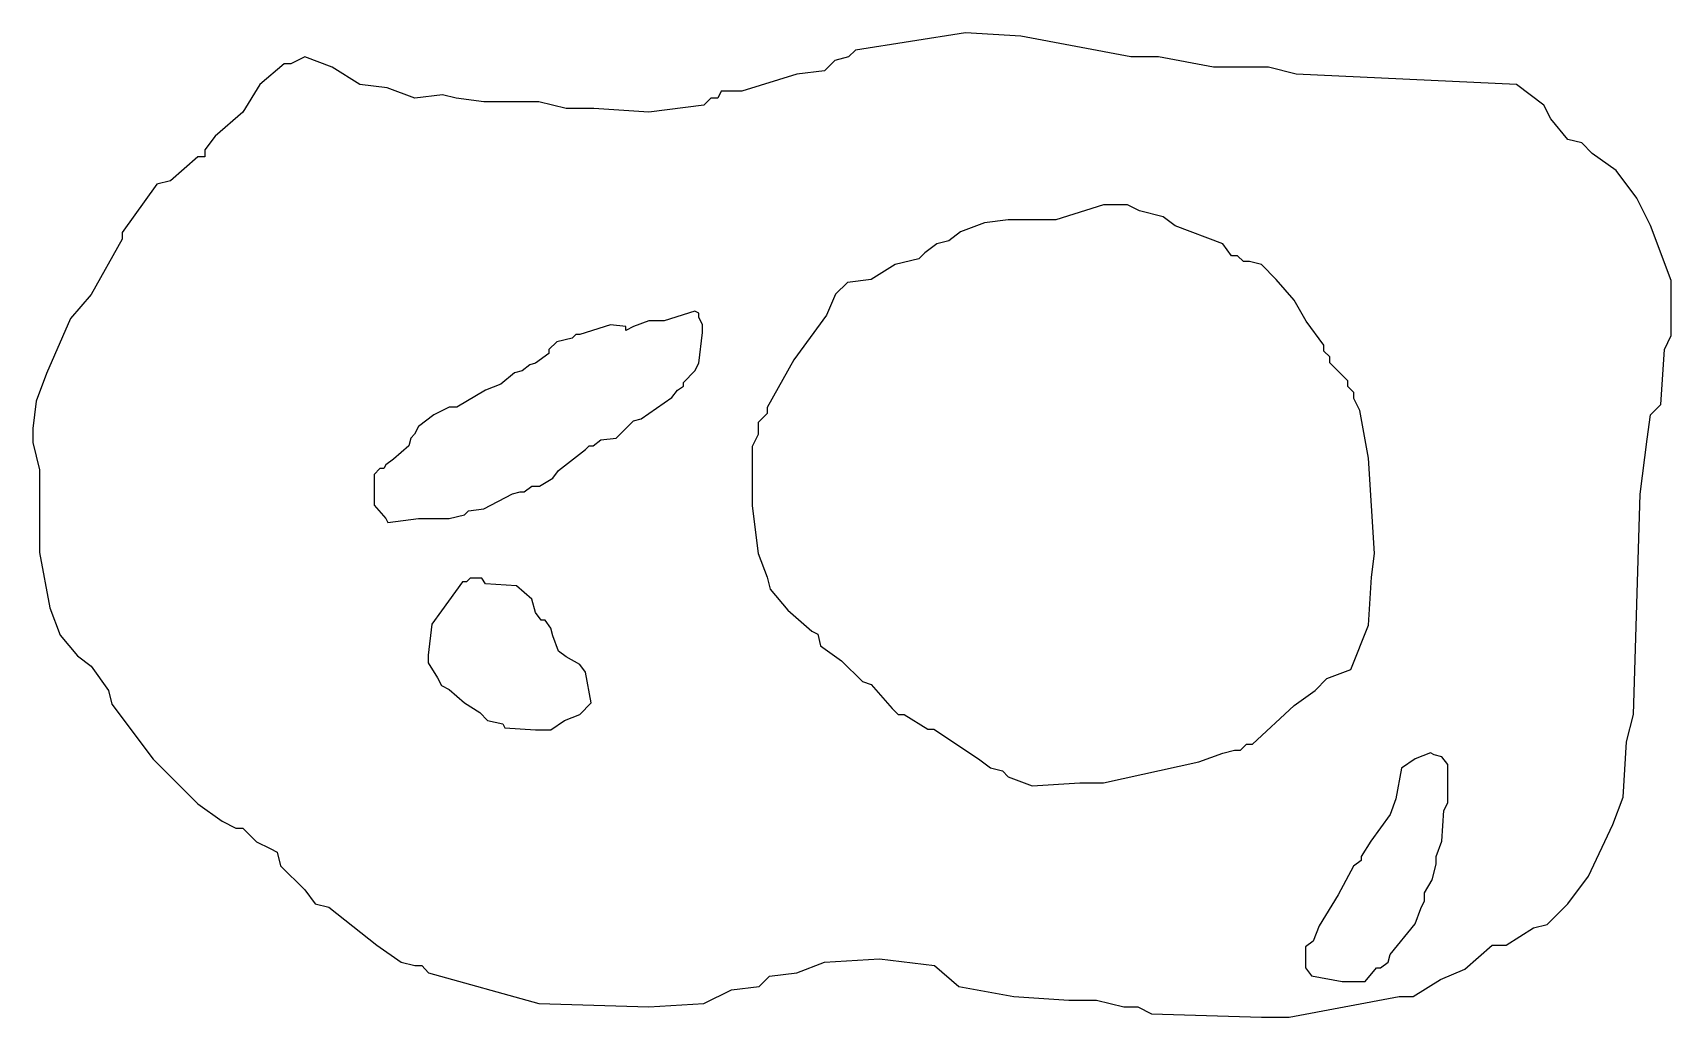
# Model space of a CAD drawing. Header units: metres. Extents: x 6.915 to 7.68, y 10.493 to 10.952.
import ezdxf

# ---------------------------------------------------------------- set-up
doc = ezdxf.new("R2010")
doc.units = ezdxf.units.M

msp = doc.modelspace()

# ---------------------------------------------------------------- linework, layer by layer
at = {"color": 31}
msp.add_lwpolyline([(6.91522, 10.7609), (6.91843, 10.7481), (6.91843, 10.7224), (6.91843, 10.7095), (6.92325, 10.6838), (6.92808, 10.6709), (6.93611, 10.6613), (6.94254, 10.6565), (6.95057, 10.6452), (6.95218, 10.6388), (6.97147, 10.6131), (6.99236, 10.5922), (7.00361, 10.5842), (7.01004, 10.5809), (7.01325, 10.5809), (7.01968, 10.5745), (7.02611, 10.5713), (7.02932, 10.5697), (7.03093, 10.5633), (7.04218, 10.552), (7.047, 10.5456), (7.05343, 10.544), (7.07593, 10.5263), (7.08718, 10.5183), (7.0936, 10.5167), (7.09682, 10.5167), (7.10003, 10.5134), (7.15146, 10.499), (7.20288, 10.4974), (7.2286, 10.499), (7.24145, 10.5054), (7.25431, 10.507), (7.25913, 10.5118), (7.27199, 10.5134), (7.28484, 10.5183), (7.31056, 10.5199), (7.33627, 10.5167), (7.34752, 10.507), (7.37323, 10.5022), (7.39895, 10.5006), (7.4118, 10.5006), (7.42466, 10.4974), (7.43109, 10.4974), (7.43752, 10.4942), (7.48894, 10.4926), (7.5018, 10.4926), (7.55323, 10.5022), (7.55965, 10.5022), (7.57251, 10.5102), (7.58376, 10.5151), (7.59662, 10.5263), (7.60304, 10.5263), (7.6159, 10.5343), (7.62233, 10.5359), (7.63197, 10.5456), (7.64161, 10.5584), (7.65286, 10.5826), (7.65768, 10.5954), (7.65929, 10.6211), (7.66251, 10.634), (7.66572, 10.7368), (7.66893, 10.7625), (7.67054, 10.7738), (7.67536, 10.7786), (7.67697, 10.8043), (7.68018, 10.8108), (7.68018, 10.8365), (7.67054, 10.8622), (7.66411, 10.875), (7.65447, 10.8879), (7.64322, 10.8959), (7.6384, 10.9008), (7.63197, 10.9024), (7.62394, 10.912), (7.62072, 10.9184), (7.60787, 10.9281), (7.50501, 10.9329), (7.49216, 10.9361), (7.46644, 10.9361), (7.44073, 10.9409), (7.42787, 10.9409), (7.37645, 10.9506), (7.35073, 10.9522), (7.29931, 10.9441), (7.29609, 10.9409), (7.28967, 10.9393), (7.28484, 10.9345), (7.27199, 10.9329), (7.24628, 10.9249), (7.23985, 10.9249), (7.23663, 10.9249), (7.23503, 10.9216), (7.23181, 10.9216), (7.2286, 10.9184), (7.20288, 10.9152), (7.17717, 10.9168), (7.16431, 10.9168), (7.15146, 10.92), (7.12574, 10.92), (7.11289, 10.9216), (7.10646, 10.9232), (7.0936, 10.9216), (7.08075, 10.9265), (7.06789, 10.9281), (7.05503, 10.9361), (7.04218, 10.9409), (7.03575, 10.9377), (7.03253, 10.9377), (7.02129, 10.9281), (7.01325, 10.9152), (7.00039, 10.904), (6.99557, 10.8975), (6.99557, 10.8943), (6.99236, 10.8943), (6.9795, 10.8831), (6.97307, 10.8815), (6.957, 10.859), (6.957, 10.8558), (6.94254, 10.83), (6.9329, 10.8188), (6.92165, 10.7931), (6.91683, 10.7802), (6.91522, 10.7674), (6.91522, 10.7625)], close=True, dxfattribs=at)
at = {"color": 224}
msp.add_lwpolyline([(7.25109, 10.7313), (7.25387, 10.7091), (7.25804, 10.698), (7.25943, 10.6924), (7.26778, 10.6827), (7.2789, 10.6729), (7.28168, 10.6715), (7.28307, 10.666), (7.2928, 10.659), (7.30254, 10.6493), (7.30671, 10.6479), (7.31644, 10.6368), (7.31922, 10.634), (7.322, 10.634), (7.33313, 10.6271), (7.33591, 10.6271), (7.35676, 10.6132), (7.36233, 10.609), (7.36789, 10.6076), (7.37067, 10.6048), (7.38179, 10.6006), (7.40404, 10.602), (7.41516, 10.602), (7.45966, 10.6118), (7.47078, 10.6159), (7.47634, 10.6173), (7.47912, 10.6173), (7.4819, 10.6201), (7.48468, 10.6201), (7.50415, 10.6382), (7.51388, 10.6451), (7.51944, 10.6507), (7.53057, 10.6549), (7.53891, 10.6757), (7.5403, 10.698), (7.54169, 10.7091), (7.53891, 10.7536), (7.53474, 10.7758), (7.53196, 10.7814), (7.53196, 10.7842), (7.52918, 10.787), (7.52918, 10.7897), (7.52084, 10.7981), (7.52084, 10.8009), (7.51805, 10.8036), (7.51805, 10.8064), (7.50971, 10.8175), (7.50415, 10.8273), (7.49581, 10.837), (7.48886, 10.844), (7.48329, 10.8454), (7.48051, 10.8454), (7.47773, 10.8481), (7.47495, 10.8481), (7.47078, 10.8537), (7.44853, 10.862), (7.44297, 10.8662), (7.43185, 10.869), (7.42629, 10.8718), (7.41516, 10.8718), (7.39292, 10.8648), (7.37067, 10.8648), (7.35955, 10.8634), (7.34842, 10.8593), (7.34286, 10.8551), (7.3373, 10.8537), (7.33174, 10.8495), (7.32896, 10.8467), (7.31783, 10.844), (7.30671, 10.837), (7.29559, 10.8356), (7.29002, 10.8301), (7.28585, 10.8203), (7.27056, 10.7995), (7.25804, 10.7772), (7.25804, 10.7744), (7.25387, 10.7703), (7.25387, 10.7647), (7.25109, 10.7591), (7.25109, 10.7369), (7.25109, 10.7327)], close=True, dxfattribs=at)
at = {"color": 227}
for points in [[(7.07465, 10.7317), (7.08002, 10.7254), (7.08092, 10.7236), (7.09527, 10.7254), (7.10961, 10.7254), (7.11678, 10.7272), (7.11858, 10.729), (7.12575, 10.7299), (7.1392, 10.737), (7.14278, 10.7379), (7.14458, 10.7379), (7.14816, 10.7406), (7.15175, 10.7406), (7.15802, 10.7442), (7.16071, 10.7478), (7.17327, 10.7577), (7.17506, 10.7594), (7.17685, 10.7594), (7.18044, 10.7621), (7.18761, 10.763), (7.19299, 10.7684), (7.19568, 10.7711), (7.19927, 10.772), (7.21361, 10.7819), (7.2163, 10.7854), (7.21899, 10.7872), (7.21899, 10.789), (7.22437, 10.7944), (7.22616, 10.798), (7.22795, 10.8123), (7.22795, 10.8159), (7.22616, 10.8195), (7.22616, 10.8213), (7.22437, 10.8222), (7.21002, 10.8177), (7.20285, 10.8177), (7.19568, 10.815), (7.19209, 10.8132), (7.19209, 10.815), (7.18492, 10.8159), (7.17058, 10.8114), (7.16878, 10.8114), (7.16699, 10.8097), (7.15982, 10.8079), (7.15623, 10.8043), (7.15623, 10.8025), (7.14996, 10.798), (7.14727, 10.7971), (7.14368, 10.7944), (7.14009, 10.7935), (7.13382, 10.7881), (7.12665, 10.7854), (7.1132, 10.7774), (7.10961, 10.7774), (7.10244, 10.7738), (7.09527, 10.7684), (7.09347, 10.7648), (7.09168, 10.763), (7.09078, 10.7594), (7.08361, 10.7532), (7.08002, 10.7505), (7.07913, 10.7487), (7.07733, 10.7487), (7.07465, 10.746), (7.07465, 10.7326)], [(7.09975, 10.6581), (7.10423, 10.651), (7.10602, 10.6474), (7.10961, 10.6456), (7.11678, 10.6393), (7.12396, 10.6348), (7.12754, 10.6312), (7.13471, 10.6295), (7.13561, 10.6277), (7.14996, 10.6268), (7.15713, 10.6268), (7.1634, 10.6312), (7.17058, 10.6339), (7.17596, 10.6393), (7.17327, 10.6537), (7.17058, 10.6572), (7.1643, 10.6608), (7.16071, 10.6635), (7.15802, 10.6707), (7.15713, 10.6743), (7.15444, 10.6779), (7.15264, 10.6779), (7.14996, 10.6815), (7.14816, 10.6877), (7.14099, 10.694), (7.12665, 10.6949), (7.12485, 10.6976), (7.12127, 10.6976), (7.11947, 10.6976), (7.11768, 10.6958), (7.11589, 10.6958), (7.10602, 10.6823), (7.10154, 10.6761), (7.09975, 10.6617), (7.09975, 10.659)], [(7.50947, 10.5156), (7.51216, 10.512), (7.5265, 10.5093), (7.53368, 10.5093), (7.53726, 10.5093), (7.54264, 10.5156), (7.54444, 10.5156), (7.54802, 10.5183), (7.54892, 10.5219), (7.56057, 10.5362), (7.56326, 10.5434), (7.56506, 10.547), (7.56506, 10.5506), (7.56864, 10.5568), (7.57044, 10.564), (7.57044, 10.5676), (7.57312, 10.5748), (7.57402, 10.5891), (7.57581, 10.5927), (7.57581, 10.607), (7.57581, 10.6106), (7.57312, 10.6142), (7.56954, 10.6151), (7.56775, 10.616), (7.56057, 10.6133), (7.5543, 10.6088), (7.55161, 10.5945), (7.54892, 10.5873), (7.53995, 10.5748), (7.53547, 10.5676), (7.53547, 10.5658), (7.53188, 10.5631), (7.52471, 10.5497), (7.51575, 10.5353), (7.51306, 10.5281), (7.50947, 10.5255), (7.50947, 10.5183), (7.50947, 10.5165)]]:
    msp.add_lwpolyline(points, close=True, dxfattribs=at)

doc.saveas('drawing.dxf')
